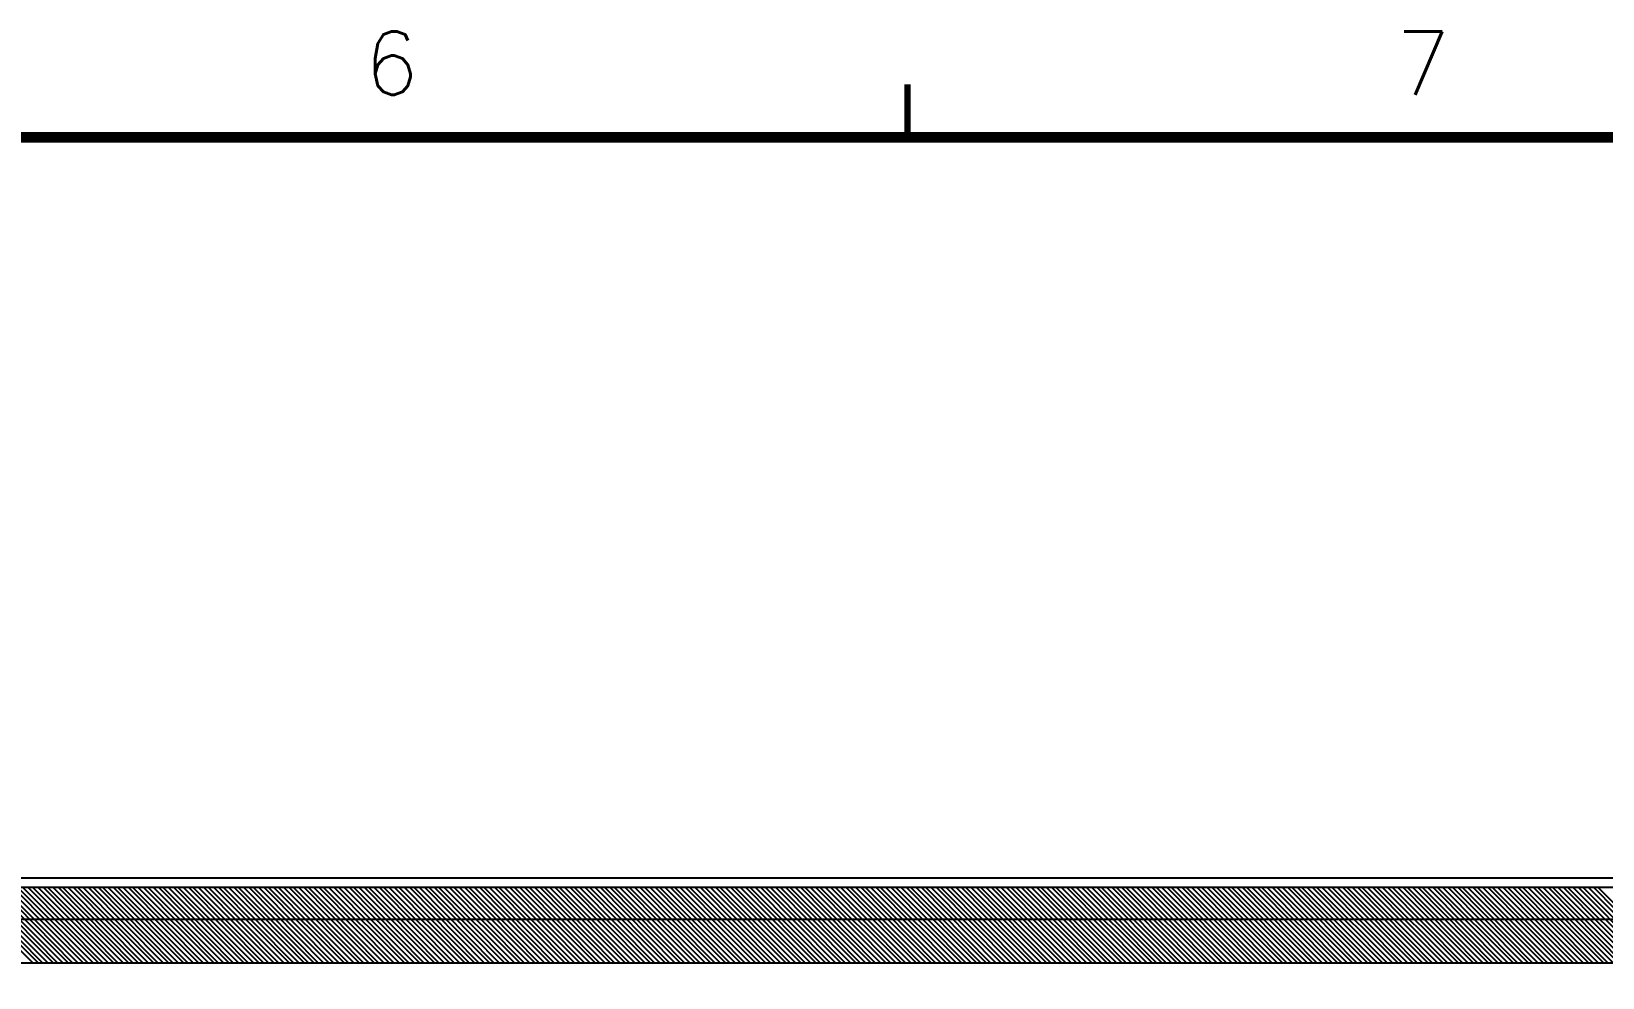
# Model space of a CAD drawing. Extents: x 295 to 953, y 10 to 290.
# Drawn here: x 743.1 to 817.3, y 245.3 to 290 of the extents above; entities that cross this region are included whole.
import ezdxf
from ezdxf.enums import TextEntityAlignment as Align

# ---------------------------------------------------------------- set-up
doc = ezdxf.new("R2010")
doc.units = 0
doc.header["$LTSCALE"] = 5
doc.header["$MEASUREMENT"] = 0
doc.layers.get('0').update_dxf_attribs({"linetype": 'CONTINUOUS', "lineweight": 25})
for name, color, linetype in [('ART02_PHO', 2, 'CONTINUOUS'), ('문자', 4, 'CONTINUOUS'), ('테두리', 3, 'CONTINUOUS')]:
    doc.layers.add(name, color=color, linetype=linetype)
doc.styles.get("Standard").update_dxf_attribs({"font": 'simplex.shx'})

# ---------------------------------------------------------------- blocks, each defined once
blk = doc.blocks.new('C')
at = {"layer": '테두리'}
for points, const_width in [([(307.5, 287.5), (307.5, 285)], 0.3), ([(15, 285), (15, 15), (405, 15), (405, 285), (15, 285)], 0.5)]:
    blk.add_lwpolyline(points, dxfattribs=dict(at, const_width=const_width))
at = {"layer": '문자'}
for s, p in [('6', (283.125, 288.5)), ('7', (331.875, 288.5))]:
    blk.add_text(s, height=3, dxfattribs=at).set_placement(p, align=Align.MIDDLE)

msp = doc.modelspace()

# ---------------------------------------------------------------- linework, layer by layer
at = {"layer": 'ART02_PHO', "color": 7}
for p, q in [((867.999, 249.539), (509.161, 249.539)), ((509.627, 250), (868.502, 250)), ((743.149, 245.976), (739.587, 249.539)), ((743.401, 245.976), (739.838, 249.539)), ((743.61, 245.976), (740.09, 249.539)), ((743.862, 245.976), (740.299, 249.539)), ((744.113, 245.976), (740.551, 249.539)), ((744.323, 245.976), (740.802, 249.539)), ((744.574, 245.976), (741.012, 249.539)), ((744.826, 245.976), (741.263, 249.539)), ((745.035, 245.976), (741.515, 249.539)), ((745.287, 245.976), (741.724, 249.539)), ((745.538, 245.976), (741.976, 249.539)), ((745.748, 245.976), (742.227, 249.539)), ((745.999, 245.976), (742.437, 249.539)), ((746.251, 245.976), (742.688, 249.539)), ((746.46, 245.976), (742.94, 249.539)), ((746.712, 245.976), (743.149, 249.539)), ((746.963, 245.976), (743.401, 249.539)), ((747.173, 245.976), (743.652, 249.539)), ((747.424, 245.976), (743.862, 249.539)), ((747.675, 245.976), (744.113, 249.539)), ((747.885, 245.976), (744.365, 249.539)), ((748.136, 245.976), (744.574, 249.539)), ((748.346, 245.976), (744.826, 249.539)), ((748.597, 245.976), (745.077, 249.539)), ((748.849, 245.976), (745.287, 249.539)), ((749.058, 245.976), (745.538, 249.539)), ((749.31, 245.976), (745.789, 249.539)), ((749.561, 245.976), (745.999, 249.539)), ((749.771, 245.976), (746.251, 249.539)), ((750.022, 245.976), (746.46, 249.539)), ((750.274, 245.976), (746.712, 249.539)), ((750.483, 245.976), (746.963, 249.539)), ((750.735, 245.976), (747.173, 249.539)), ((750.986, 245.976), (747.424, 249.539)), ((751.196, 245.976), (747.675, 249.539)), ((751.447, 245.976), (747.885, 249.539)), ((751.699, 245.976), (748.136, 249.539)), ((751.908, 245.976), (748.388, 249.539)), ((752.16, 245.976), (748.597, 249.539)), ((752.411, 245.976), (748.849, 249.539)), ((752.621, 245.976), (749.1, 249.539)), ((752.872, 245.976), (749.31, 249.539)), ((753.124, 245.976), (749.561, 249.539)), ((753.333, 245.976), (749.813, 249.539)), ((753.585, 245.976), (750.022, 249.539)), ((753.836, 245.976), (750.274, 249.539)), ((754.046, 245.976), (750.525, 249.539)), ((754.297, 245.976), (750.735, 249.539)), ((754.549, 245.976), (750.986, 249.539)), ((754.758, 245.976), (751.238, 249.539)), ((755.01, 245.976), (751.447, 249.539)), ((755.261, 245.976), (751.699, 249.539)), ((755.471, 245.976), (751.95, 249.539)), ((755.722, 245.976), (752.16, 249.539)), ((755.974, 245.976), (752.411, 249.539)), ((756.183, 245.976), (752.663, 249.539)), ((756.435, 245.976), (752.872, 249.539)), ((756.644, 245.976), (753.124, 249.539)), ((756.896, 245.976), (753.375, 249.539)), ((757.147, 245.976), (753.585, 249.539)), ((757.357, 245.976), (753.836, 249.539)), ((757.608, 245.976), (754.088, 249.539)), ((757.86, 245.976), (754.297, 249.539)), ((758.069, 245.976), (754.549, 249.539)), ((758.321, 245.976), (754.758, 249.539)), ((758.572, 245.976), (755.01, 249.539)), ((758.782, 245.976), (755.261, 249.539)), ((759.033, 245.976), (755.471, 249.539)), ((759.285, 245.976), (755.722, 249.539)), ((759.494, 245.976), (755.974, 249.539)), ((759.746, 245.976), (756.183, 249.539)), ((759.997, 245.976), (756.435, 249.539)), ((760.207, 245.976), (756.686, 249.539)), ((760.458, 245.976), (756.896, 249.539)), ((760.709, 245.976), (757.147, 249.539)), ((760.919, 245.976), (757.399, 249.539)), ((761.17, 245.976), (757.608, 249.539)), ((761.422, 245.976), (757.86, 249.539)), ((761.631, 245.976), (758.111, 249.539)), ((761.883, 245.976), (758.321, 249.539)), ((762.134, 245.976), (758.572, 249.539)), ((762.344, 245.976), (758.824, 249.539)), ((762.595, 245.976), (759.033, 249.539)), ((762.847, 245.976), (759.285, 249.539)), ((763.056, 245.976), (759.536, 249.539)), ((763.308, 245.976), (759.746, 249.539)), ((763.559, 245.976), (759.997, 249.539)), ((763.769, 245.976), (760.248, 249.539)), ((764.02, 245.976), (760.458, 249.539)), ((764.23, 245.976), (760.709, 249.539)), ((764.481, 245.976), (760.961, 249.539)), ((764.733, 245.976), (761.17, 249.539)), ((764.942, 245.976), (761.422, 249.539)), ((765.194, 245.976), (761.673, 249.539)), ((765.445, 245.976), (761.883, 249.539)), ((765.655, 245.976), (762.134, 249.539)), ((765.906, 245.976), (762.344, 249.539)), ((766.158, 245.976), (762.595, 249.539)), ((766.367, 245.976), (762.847, 249.539)), ((766.619, 245.976), (763.056, 249.539)), ((766.87, 245.976), (763.308, 249.539)), ((767.08, 245.976), (763.559, 249.539)), ((767.331, 245.976), (763.769, 249.539)), ((767.583, 245.976), (764.02, 249.539)), ((767.792, 245.976), (764.272, 249.539)), ((768.044, 245.976), (764.481, 249.539)), ((768.295, 245.976), (764.733, 249.539)), ((768.505, 245.976), (764.984, 249.539)), ((768.756, 245.976), (765.194, 249.539)), ((769.008, 245.976), (765.445, 249.539)), ((769.217, 245.976), (765.697, 249.539)), ((769.469, 245.976), (765.906, 249.539)), ((769.72, 245.976), (766.158, 249.539)), ((769.93, 245.976), (766.409, 249.539)), ((770.181, 245.976), (766.619, 249.539)), ((770.433, 245.976), (766.87, 249.539)), ((770.642, 245.976), (767.122, 249.539)), ((770.894, 245.976), (767.331, 249.539)), ((771.145, 245.976), (767.583, 249.539)), ((771.355, 245.976), (767.834, 249.539)), ((771.606, 245.976), (768.044, 249.539)), ((771.858, 245.976), (768.295, 249.539)), ((772.067, 245.976), (768.547, 249.539)), ((772.319, 245.976), (768.756, 249.539)), ((772.528, 245.976), (769.008, 249.539)), ((772.78, 245.976), (769.259, 249.539)), ((773.031, 245.976), (769.469, 249.539)), ((773.241, 245.976), (769.72, 249.539)), ((773.492, 245.976), (769.972, 249.539)), ((773.743, 245.976), (770.181, 249.539)), ((773.953, 245.976), (770.433, 249.539)), ((774.204, 245.976), (770.642, 249.539)), ((774.456, 245.976), (770.894, 249.539)), ((774.665, 245.976), (771.145, 249.539)), ((774.917, 245.976), (771.355, 249.539)), ((775.168, 245.976), (771.606, 249.539)), ((775.378, 245.976), (771.858, 249.539)), ((775.629, 245.976), (772.067, 249.539)), ((775.881, 245.976), (772.319, 249.539)), ((776.09, 245.976), (772.57, 249.539)), ((776.342, 245.976), (772.78, 249.539)), ((776.593, 245.976), (773.031, 249.539)), ((776.803, 245.976), (773.282, 249.539)), ((777.054, 245.976), (773.492, 249.539)), ((777.306, 245.976), (773.743, 249.539)), ((777.515, 245.976), (773.995, 249.539)), ((777.767, 245.976), (774.204, 249.539)), ((778.018, 245.976), (774.456, 249.539)), ((778.228, 245.976), (774.707, 249.539)), ((778.479, 245.976), (774.917, 249.539)), ((778.731, 245.976), (775.168, 249.539)), ((778.94, 245.976), (775.42, 249.539)), ((779.192, 245.976), (775.629, 249.539)), ((779.443, 245.976), (775.881, 249.539)), ((779.653, 245.976), (776.132, 249.539)), ((779.904, 245.976), (776.342, 249.539)), ((780.156, 245.976), (776.593, 249.539)), ((780.365, 245.976), (776.845, 249.539)), ((780.617, 245.976), (777.054, 249.539)), ((780.826, 245.976), (777.306, 249.539)), ((781.078, 245.976), (777.557, 249.539)), ((781.329, 245.976), (777.767, 249.539)), ((781.539, 245.976), (778.018, 249.539)), ((781.79, 245.976), (778.27, 249.539)), ((782.042, 245.976), (778.479, 249.539)), ((782.251, 245.976), (778.731, 249.539)), ((782.503, 245.976), (778.94, 249.539)), ((782.754, 245.976), (779.192, 249.539)), ((782.964, 245.976), (779.443, 249.539)), ((783.215, 245.976), (779.653, 249.539)), ((783.467, 245.976), (779.904, 249.539)), ((783.676, 245.976), (780.156, 249.539)), ((783.928, 245.976), (780.365, 249.539)), ((784.179, 245.976), (780.617, 249.539)), ((784.389, 245.976), (780.868, 249.539)), ((784.64, 245.976), (781.078, 249.539)), ((784.892, 245.976), (781.329, 249.539)), ((785.101, 245.976), (781.581, 249.539)), ((785.353, 245.976), (781.79, 249.539)), ((785.604, 245.976), (782.042, 249.539)), ((785.814, 245.976), (782.293, 249.539)), ((786.065, 245.976), (782.503, 249.539)), ((786.316, 245.976), (782.754, 249.539)), ((786.526, 245.976), (783.006, 249.539)), ((786.777, 245.976), (783.215, 249.539)), ((787.029, 245.976), (783.467, 249.539)), ((787.238, 245.976), (783.718, 249.539)), ((787.49, 245.976), (783.928, 249.539)), ((787.741, 245.976), (784.179, 249.539)), ((787.951, 245.976), (784.431, 249.539)), ((788.202, 245.976), (784.64, 249.539)), ((788.412, 245.976), (784.892, 249.539)), ((788.663, 245.976), (785.143, 249.539)), ((788.915, 245.976), (785.353, 249.539)), ((789.124, 245.976), (785.604, 249.539)), ((789.376, 245.976), (785.855, 249.539)), ((789.627, 245.976), (786.065, 249.539)), ((789.837, 245.976), (786.316, 249.539)), ((790.088, 245.976), (786.526, 249.539)), ((790.34, 245.976), (786.777, 249.539)), ((790.549, 245.976), (787.029, 249.539)), ((790.801, 245.976), (787.238, 249.539)), ((791.052, 245.976), (787.49, 249.539)), ((791.262, 245.976), (787.741, 249.539)), ((791.513, 245.976), (787.951, 249.539)), ((791.765, 245.976), (788.202, 249.539)), ((791.974, 245.976), (788.454, 249.539)), ((792.226, 245.976), (788.663, 249.539)), ((792.477, 245.976), (788.915, 249.539)), ((792.687, 245.976), (789.166, 249.539)), ((792.938, 245.976), (789.376, 249.539)), ((793.19, 245.976), (789.627, 249.539)), ((793.399, 245.976), (789.879, 249.539)), ((793.651, 245.976), (790.088, 249.539)), ((793.902, 245.976), (790.34, 249.539)), ((794.112, 245.976), (790.591, 249.539)), ((794.363, 245.976), (790.801, 249.539)), ((794.615, 245.976), (791.052, 249.539)), ((794.824, 245.976), (791.304, 249.539)), ((795.076, 245.976), (791.513, 249.539)), ((795.327, 245.976), (791.765, 249.539)), ((795.537, 245.976), (792.016, 249.539)), ((795.788, 245.976), (792.226, 249.539)), ((796.04, 245.976), (792.477, 249.539)), ((796.249, 245.976), (792.729, 249.539)), ((796.501, 245.976), (792.938, 249.539)), ((796.71, 245.976), (793.19, 249.539)), ((796.962, 245.976), (793.441, 249.539)), ((797.213, 245.976), (793.651, 249.539)), ((797.423, 245.976), (793.902, 249.539)), ((797.674, 245.976), (794.154, 249.539)), ((797.926, 245.976), (794.363, 249.539)), ((798.135, 245.976), (794.615, 249.539)), ((798.387, 245.976), (794.824, 249.539)), ((798.638, 245.976), (795.076, 249.539)), ((798.848, 245.976), (795.327, 249.539)), ((799.099, 245.976), (795.537, 249.539)), ((799.35, 245.976), (795.788, 249.539)), ((799.56, 245.976), (796.04, 249.539)), ((799.811, 245.976), (796.249, 249.539)), ((800.063, 245.976), (796.501, 249.539)), ((800.272, 245.976), (796.752, 249.539)), ((800.524, 245.976), (796.962, 249.539)), ((800.775, 245.976), (797.213, 249.539)), ((800.985, 245.976), (797.465, 249.539)), ((801.236, 245.976), (797.674, 249.539)), ((801.488, 245.976), (797.926, 249.539)), ((801.697, 245.976), (798.177, 249.539)), ((801.949, 245.976), (798.387, 249.539)), ((802.2, 245.976), (798.638, 249.539)), ((802.41, 245.976), (798.889, 249.539)), ((802.661, 245.976), (799.099, 249.539)), ((802.913, 245.976), (799.35, 249.539)), ((803.122, 245.976), (799.602, 249.539)), ((803.374, 245.976), (799.811, 249.539)), ((803.625, 245.976), (800.063, 249.539)), ((803.835, 245.976), (800.314, 249.539)), ((804.086, 245.976), (800.524, 249.539)), ((804.338, 245.976), (800.775, 249.539)), ((804.547, 245.976), (801.027, 249.539)), ((804.799, 245.976), (801.236, 249.539)), ((805.008, 245.976), (801.488, 249.539)), ((805.26, 245.976), (801.739, 249.539)), ((805.511, 245.976), (801.949, 249.539)), ((805.721, 245.976), (802.2, 249.539)), ((805.972, 245.976), (802.452, 249.539)), ((806.224, 245.976), (802.661, 249.539)), ((806.433, 245.976), (802.913, 249.539)), ((806.685, 245.976), (803.122, 249.539)), ((806.936, 245.976), (803.374, 249.539)), ((807.146, 245.976), (803.625, 249.539)), ((807.397, 245.976), (803.835, 249.539)), ((807.649, 245.976), (804.086, 249.539)), ((807.858, 245.976), (804.338, 249.539)), ((808.11, 245.976), (804.547, 249.539)), ((808.361, 245.976), (804.799, 249.539)), ((808.571, 245.976), (805.05, 249.539)), ((808.822, 245.976), (805.26, 249.539)), ((809.074, 245.976), (805.511, 249.539)), ((809.283, 245.976), (805.763, 249.539)), ((809.535, 245.976), (805.972, 249.539)), ((809.786, 245.976), (806.224, 249.539)), ((809.996, 245.976), (806.475, 249.539)), ((810.247, 245.976), (806.685, 249.539)), ((810.499, 245.976), (806.936, 249.539)), ((810.708, 245.976), (807.188, 249.539)), ((810.96, 245.976), (807.397, 249.539)), ((811.211, 245.976), (807.649, 249.539)), ((811.421, 245.976), (807.9, 249.539)), ((811.672, 245.976), (808.11, 249.539)), ((811.923, 245.976), (808.361, 249.539)), ((812.133, 245.976), (808.613, 249.539)), ((812.384, 245.976), (808.822, 249.539)), ((812.594, 245.976), (809.074, 249.539)), ((812.845, 245.976), (809.325, 249.539)), ((813.097, 245.976), (809.535, 249.539)), ((813.307, 245.976), (809.786, 249.539)), ((813.558, 245.976), (810.038, 249.539)), ((813.809, 245.976), (810.247, 249.539)), ((814.019, 245.976), (810.499, 249.539)), ((814.27, 245.976), (810.708, 249.539)), ((814.522, 245.976), (810.96, 249.539)), ((814.731, 245.976), (811.211, 249.539)), ((814.983, 245.976), (811.421, 249.539)), ((815.234, 245.976), (811.672, 249.539)), ((815.444, 245.976), (811.923, 249.539)), ((815.695, 245.976), (812.133, 249.539)), ((815.947, 245.976), (812.384, 249.539)), ((816.156, 245.976), (812.636, 249.539)), ((816.408, 245.976), (812.845, 249.539)), ((816.659, 245.976), (813.097, 249.539)), ((816.869, 245.976), (813.348, 249.539)), ((817.12, 245.976), (813.558, 249.539)), ((817.372, 245.976), (813.809, 249.539)), ((817.581, 245.976), (814.061, 249.539)), ((817.833, 245.976), (814.27, 249.539)), ((818.084, 245.976), (814.522, 249.539)), ((818.294, 245.976), (814.773, 249.539)), ((818.545, 245.976), (814.983, 249.539)), ((818.797, 245.976), (815.234, 249.539)), ((819.006, 245.976), (815.486, 249.539)), ((819.258, 245.976), (815.695, 249.539)), ((819.509, 245.976), (815.947, 249.539)), ((819.719, 245.976), (816.198, 249.539)), ((819.97, 245.976), (816.408, 249.539)), ((820.222, 245.976), (816.659, 249.539)), ((820.431, 245.976), (816.911, 249.539)), ((820.683, 245.976), (817.12, 249.539)), ((862.593, 248.03), (516.458, 248.03)), ((519.35, 245.976), (856.097, 245.976))]:
    msp.add_line(p, q, dxfattribs=at)

# ---------------------------------------------------------------- block references
msp.add_blockref('C', (476.978, 0))

doc.saveas('drawing.dxf')
